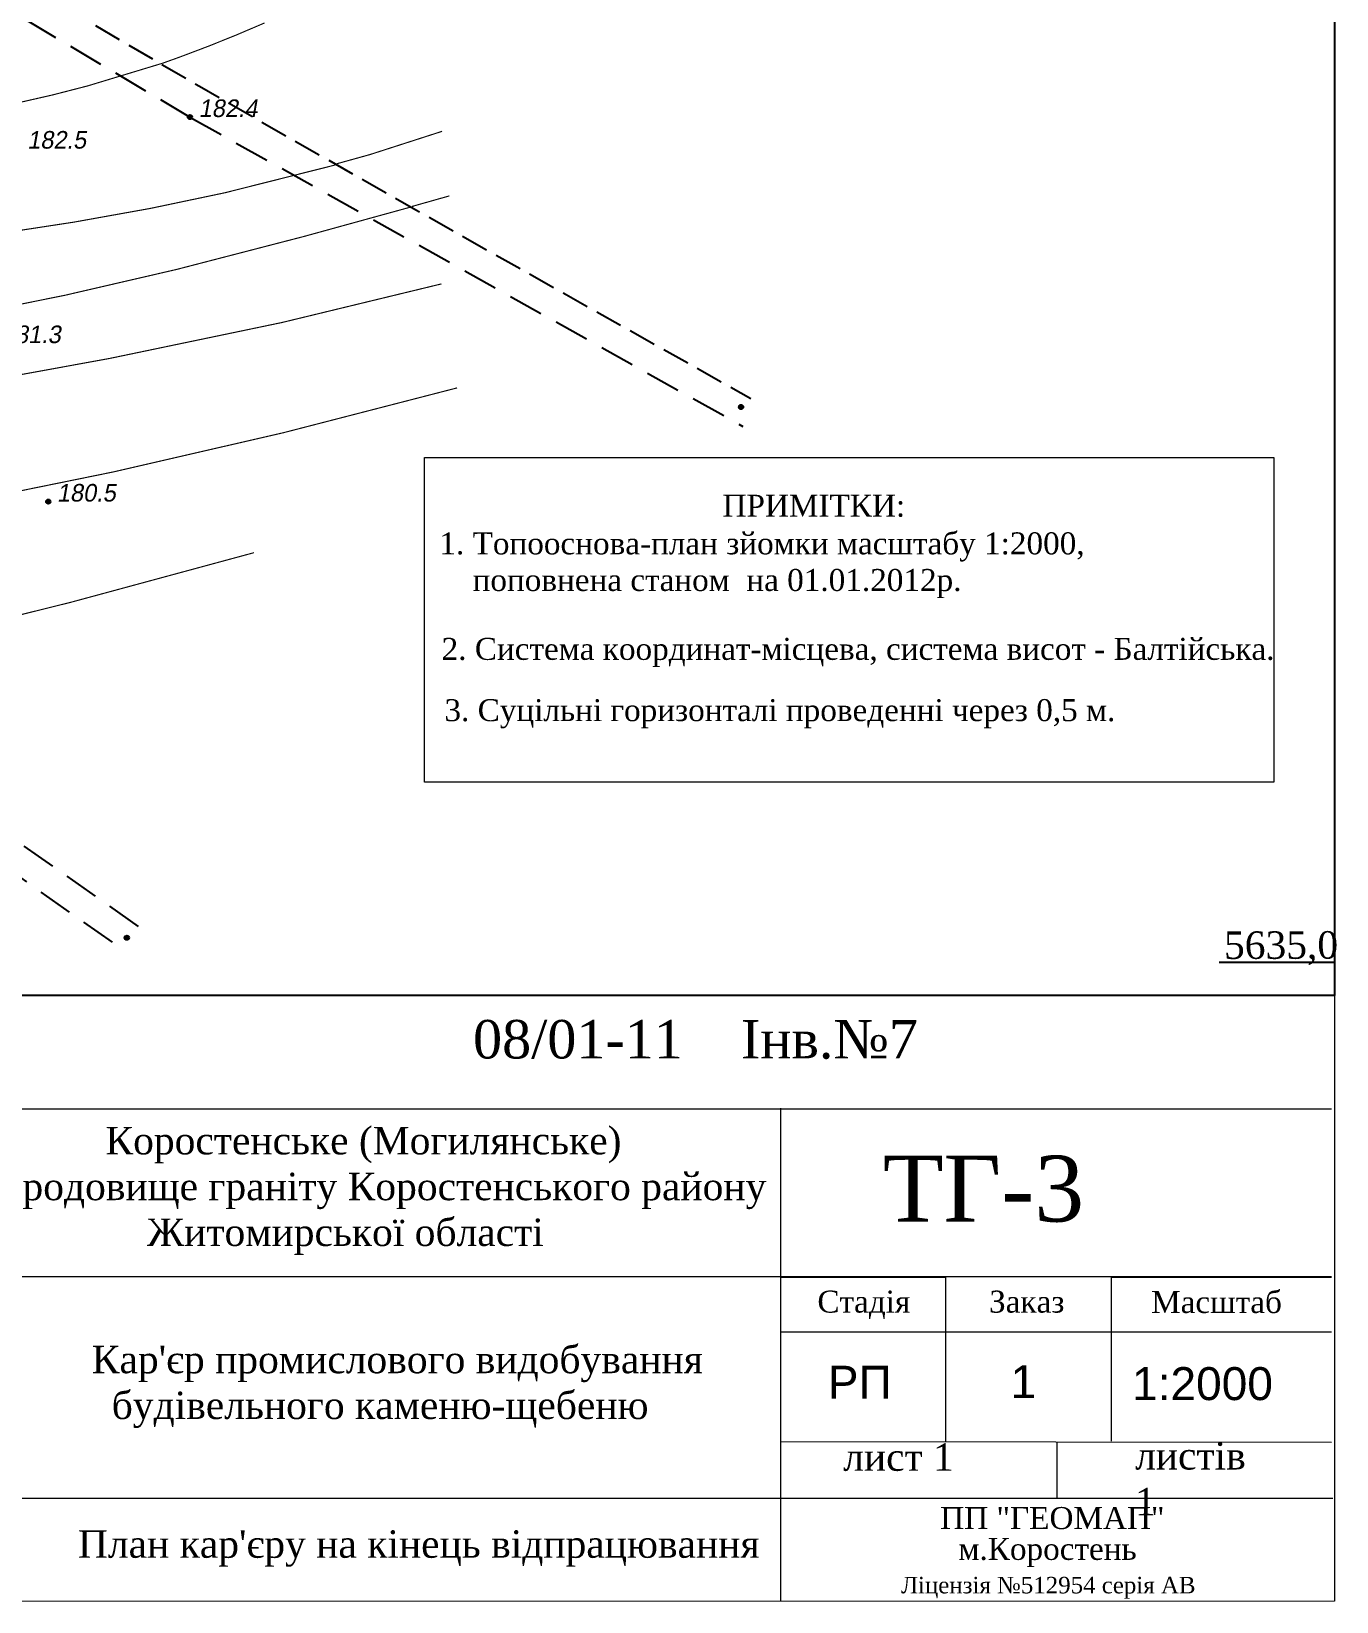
# Model space of a CAD drawing. Header units: millimetres. Extents: x 0 to 6474735, y 0 to 11273163.
# Drawn here: x 3234027.4 to 3234264.8, y 5634883.6 to 5635169.4 of the extents above; entities that cross this region are included whole.
import ezdxf
from ezdxf.enums import TextEntityAlignment as Align

# ---------------------------------------------------------------- set-up
doc = ezdxf.new("R2010")
doc.units = ezdxf.units.MM
doc.linetypes.add('AHIDDEN4', pattern=[7, 5, -2])
doc.linetypes.add('DASHED2', pattern=[9.525, 6.35, -3.175])
for name, color, linetype in [('АВТОДОРОГИ', 7, 'Continuous'), ('ВЫСОТЫ', 7, 'Continuous'), ('ГОРИЗОНТАЛИ', 22, 'Continuous'), ('ЗАРАМОЧНОЕ ОФ.', 7, 'Continuous'), ('кресты', 7, 'Continuous'), ('оф2', 7, 'Continuous'), ('ПИКЕТЫ', 7, 'Continuous'), ('РЕЛЬЕФ', 7, 'Continuous'), ('текст', 7, 'Continuous'), ('ТОКА_СТ', 1, 'Continuous')]:
    doc.layers.add(name, color=color, linetype=linetype)
doc.styles.add('ISO Proportional', font='isocpeur.ttf')
doc.styles.add('universw', font='universw.shx', dxfattribs={"oblique": 10})

# ---------------------------------------------------------------- blocks, each defined once
blk = doc.blocks.new('piket')
at = {"layer": 'ПИКЕТЫ', "linetype": 'Continuous'}
h = blk.add_hatch(color=7, dxfattribs=at)
edge = h.paths.add_edge_path()
edge.add_arc((0, 0), 0.3, 0, 360)
at = {"layer": 'ПИКЕТЫ', "color": 7, "linetype": 'Continuous'}
blk.add_circle((0, 0), 0.3, dxfattribs=at)
at = {"layer": 'ВЫСОТЫ', "style": 'universw', "oblique": 6}
blk.add_attdef('H', (1.88, -0.23), '', height=2, dxfattribs=at)
at = {"layer": 'ТОКА_СТ', "style": 'universw', "oblique": 6, "flags": 1}
blk.add_attdef('POINT', text='', height=2, dxfattribs=at).set_placement((0, -2.79), align=Align.CENTER)

msp = doc.modelspace()

# ---------------------------------------------------------------- linework, layer by layer
at = {"lineweight": 18}
for p, q in [((3234264.222, 5634993.959), (3233894.175, 5634993.959)), ((3234023.605, 5634973.344), (3234263.866, 5634973.344)), ((3234163.71, 5634883.762), (3234163.71, 5634973.427)), ((3234024.463, 5634942.785), (3234263.434, 5634942.785)), ((3234193.648, 5634942.747), (3234193.648, 5634912.835)), ((3234223.866, 5634912.835), (3234223.866, 5634942.747)), ((3234263.877, 5634932.683), (3234163.71, 5634932.683)), ((3234024.878, 5634902.433), (3234264.135, 5634902.433))]:
    msp.add_line(p, q, dxfattribs=at)
for p, q in [((3234163.71, 5634942.747), (3234193.648, 5634942.747)), ((3234223.866, 5634942.747), (3234263.877, 5634942.747))]:
    msp.add_line(p, q)
at = {"color": 7, "lineweight": 18}
msp.add_lwpolyline([(3233108.398, 5636373.935), (3234264.428, 5636373.965), (3234264.435, 5634883.717), (3233108.432, 5634883.638)], close=True, dxfattribs=at)
at = {"color": 7, "linetype": 'Continuous'}
msp.add_lwpolyline([(3233108.398, 5636373.935), (3234264.428, 5636373.965), (3234264.428, 5634993.959), (3233893.929, 5634993.934), (3233893.929, 5634883.692), (3233108.432, 5634883.692)], close=True, dxfattribs=at)
at = {"lineweight": 18}
msp.add_lwpolyline([(3234098.911, 5635091.878), (3234253.421, 5635091.878), (3234253.421, 5635032.76), (3234098.911, 5635032.76)], close=True, dxfattribs=at)
at = {"layer": 'АВТОДОРОГИ', "color": 7, "linetype": 'AHIDDEN4', "flags": 128}
msp.add_lwpolyline([(3233920.849, 5635245.46), (3233922.826, 5635243.903), (3233926.393, 5635241.449), (3233931.266, 5635238.257), (3233937.162, 5635234.483), (3233943.799, 5635230.287), (3233950.892, 5635225.824), (3233958.16, 5635221.254), (3233965.319, 5635216.734), (3233972.151, 5635212.387), (3233978.691, 5635208.197), (3233985.04, 5635204.113), (3233991.299, 5635200.085), (3233997.568, 5635196.063), (3234003.947, 5635191.995), (3234010.538, 5635187.831), (3234017.44, 5635183.521), (3234024.875, 5635178.945), (3234033.554, 5635173.711), (3234044.306, 5635167.356), (3234057.963, 5635159.419), (3234075.356, 5635149.438), (3234097.316, 5635136.953), (3234124.674, 5635121.501), (3234158.26, 5635102.622)], dxfattribs=at)
at = {"layer": 'ГОРИЗОНТАЛИ', "color": 34, "linetype": 'Continuous', "const_width": 0.2}
for points in [[(3234069.802, 5635170.955), (3234064.823, 5635168.827), (3234059.681, 5635166.754), (3234054.426, 5635164.765), (3234051.215, 5635163.611), (3234051.215, 5635163.611)], [(3234051.439, 5635163.682), (3234051.439, 5635163.682), (3234037.635, 5635159.5), (3234031.194, 5635157.839), (3234024.093, 5635156.22), (3234016.182, 5635154.625), (3234007.312, 5635153.038), (3233997.335, 5635151.442), (3233986.152, 5635149.835), (3233973.879, 5635148.27), (3233960.68, 5635146.818), (3233946.723, 5635145.547), (3233932.173, 5635144.526), (3233917.196, 5635143.825), (3233901.959, 5635143.511), (3233886.828, 5635144.095)], [(3234082.807, 5635145.286), (3234088.973, 5635146.997), (3234102.088, 5635151.225)], [(3233982.317, 5635127.955), (3233990.132, 5635128.746), (3234005.803, 5635130.535), (3234020.768, 5635132.503), (3234035.139, 5635134.705), (3234049.031, 5635137.198), (3234062.558, 5635140.04), (3234082.922, 5635145.168), (3234082.922, 5635145.168)], [(3234096.618, 5635137.554), (3234103.409, 5635139.472)], [(3233794.271, 5635098.804), (3233794.271, 5635098.804), (3233907.379, 5635106.639), (3233920.087, 5635107.373), (3233932.767, 5635108.229), (3233945.472, 5635109.201), (3233958.252, 5635110.282), (3233971.226, 5635111.499), (3233984.778, 5635113.017), (3233999.359, 5635115.036), (3234015.419, 5635117.754), (3234033.41, 5635121.372), (3234053.78, 5635126.087), (3234076.983, 5635132.1), (3234096.806, 5635137.56)], [(3233980.48, 5635099.4), (3234008.742, 5635103.901), (3234041.601, 5635109.889), (3234072.929, 5635116.423), (3234101.983, 5635123.461)], [(3233980.065, 5635077.411), (3234011.519, 5635082.971), (3234042.219, 5635089.223), (3234073.253, 5635096.381), (3234104.832, 5635104.534)], [(3233998.486, 5635056.86), (3234007.38, 5635058.753), (3234034.556, 5635065.515), (3234067.87, 5635074.541)]]:
    msp.add_lwpolyline(points, dxfattribs=at)
at = {"layer": 'кресты', "color": 7, "linetype": 'Continuous'}
msp.add_line((3234243.444, 5635000.027), (3234264.351, 5635000.004), dxfattribs=at)
at = {"layer": 'оф2', "color": 7, "linetype": 'Continuous', "lineweight": 18, "flags": 128}
for points in [[(3234163.582, 5634912.782), (3234263.889, 5634912.655)], [(3234213.896, 5634912.702), (3234213.909, 5634902.512)]]:
    msp.add_lwpolyline(points, dxfattribs=at)
at = {"layer": 'РЕЛЬЕФ', "color": 7, "linetype": 'DASHED2'}
for points, elevation in [([(3233920.695, 5635238.306), (3233966.328, 5635210.271), (3234009.892, 5635181.274), (3234056.344, 5635153.752), (3234156.805, 5635097.531)], 377.73), ([(3233877.308, 5635117.46), (3233926.983, 5635089.11), (3233979.281, 5635054.042), (3234047.709, 5635005.881)], 502.381), ([(3233872.957, 5635115.43), (3233922.966, 5635086.091), (3233974.541, 5635051.158), (3234042.969, 5635002.997)], 502.381)]:
    msp.add_lwpolyline(points, dxfattribs=dict(at, elevation=elevation))

# ---------------------------------------------------------------- block references
at = {"layer": 'ПИКЕТЫ', "color": 7}
ref = msp.add_blockref('piket', (3234056.208, 5635153.828, 502.381), dxfattribs=dict(at, xscale=1.333333333333333, yscale=1.333333333333333, zscale=1.333333333333333))
ref.add_attrib('H', '182.4', (3234057.804, 5635153.828, 502.381), dxfattribs={"layer": 'ВЫСОТЫ', "height": 3.2, "style": 'universw', "oblique": 10})
ref = msp.add_blockref('piket', (3234025.014, 5635148.078, 502.381), dxfattribs=dict(at, xscale=1.333333333333333, yscale=1.333333333333333, zscale=1.333333333333333))
ref.add_attrib('H', '182.5', (3234026.61, 5635148.078, 502.381), dxfattribs={"layer": 'ВЫСОТЫ', "height": 3.2, "style": 'universw', "oblique": 10})
ref = msp.add_blockref('piket', (3234020.449, 5635112.676, 899.146), dxfattribs=dict(at, xscale=1.333333333333333, yscale=1.333333333333333, zscale=1.333333333333333))
ref.add_attrib('H', '181.3', (3234022.009, 5635112.676, 899.146), dxfattribs={"layer": 'ВЫСОТЫ', "height": 3.2, "style": 'universw', "oblique": 10})
at = {"layer": 'ПИКЕТЫ', "color": 7, "xscale": 1.333333333488554, "yscale": 1.333333333488554, "zscale": 1.333333333488554}
for p in [(3234156.473, 5635101.056, 899.146), (3234044.741, 5635004.468, 899.146)]:
    msp.add_blockref('piket', p, dxfattribs=at)
at = {"layer": 'ПИКЕТЫ', "color": 7}
ref = msp.add_blockref('piket', (3234030.447, 5635083.844, 899.146), dxfattribs=dict(at, xscale=1.333333333333333, yscale=1.333333333333333, zscale=1.333333333333333))
ref.add_attrib('H', '180.5', (3234032.007, 5635083.844, 899.146), dxfattribs={"layer": 'ВЫСОТЫ', "height": 3.2, "style": 'universw', "oblique": 10})

# ---------------------------------------------------------------- texts
at = {"lineweight": 20, "attachment_point": 1}
for s, insert, char_height, width in [('{\\fTimes New Roman|b0|i0|c204|p18;\\C7;ПРИМІТКИ:}', (3234153.104, 5635085.097), 4, 167.26556), ('{\\fTimes New Roman|b0|i0|c204|p18;\\C7;1. Топооснова-план зйомки масштабу 1:2000,\\P    поповнена станом  на 01.01.2012р. \\P         }', (3234101.597, 5635078.237), 4, 167.26556), ('{\\fTimes New Roman|b0|i0|c204|p18;\\C7;2. Система координат-місцева, система висот - Балтійська.}', (3234102.002, 5635059.033), 4, 226.25174), ('{\\fTimes New Roman|b0|i0|c204|p18;\\C7;3. Суцільні горизонталі проведенні через 0,5 м.}', (3234102.519, 5635047.882), 4, 167.26556), ('{\\fTimes New Roman|b0|i0|c204|p18;\\C7;Стадія}', (3234170.367, 5634940.236), 4, 26.14525), ('{\\fTimes New Roman|b0|i0|c204|p18;\\C7;Заказ}', (3234201.598, 5634940.227), 4, 26.14525), ('{\\fTimes New Roman|b0|i0|c204|p18;\\C7;Масштаб}', (3234231.087, 5634940.16), 4, 26.14525), ('{\\fTimes New Roman|b0|i0|c204|p18;\\C7;ПП "ГЕОМАП"}', (3234192.705, 5634900.848), 4, 49.17457), ("{\\fTimes New Roman|b0|i0|c204|p18;\\C7;План кар'єру на кінець відпрацювання}", (3234035.844, 5634896.614), 5, 133.772), ('{\\fTimes New Roman|b0|i0|c204|p18;\\C7;м.Коростень }', (3234196.031, 5634895.229), 4, 49.17457), ('{\\fTimes New Roman|b0|i0|c204|p18;\\C7;Ліцензія №512954 серія АВ}', (3234185.594, 5634888.138), 3, 207.5581)]:
    msp.add_mtext(s, dxfattribs=dict(at, insert=insert, char_height=char_height, width=width))
at = {"lineweight": 30, "width": 7.105427357601002e-15, "attachment_point": 1}
for s, insert, char_height in [('{\\fTimes New Roman|b0|i0|c204|p18;\\H0.875x;\\C7;08/01-11    Інв.№7  \\fArial|b0|i0|c204|p34;\\H1.143x;\\C256;       }', (3234107.723, 5634989.482), 8), ('{\\fTimes New Roman|b0|i0|c204|p18;\\H1.5x;\\C7;   ТГ-3 \\H0.5833x;  \\H1.143x; \\fArial|b0|i0|c204|p34;\\C256;       }', (3234168.654, 5634964.809), 8), ('{\\fArial|b0|i0|c204|p34;\\C7;РП}', (3234172.253, 5634926.564), 6), ('{\\fArial|b0|i0|c204|p34;\\C7;  1}', (3234200.851, 5634926.667), 6), ('{\\fArial|b0|i0|c204|p34;\\C7;  1:2000}', (3234222.952, 5634926.31), 6)]:
    msp.add_mtext(s, dxfattribs=dict(at, insert=insert, char_height=char_height))
at = {"insert": (3234025.745, 5634970.03), "char_height": 6, "width": 195.36307, "attachment_point": 1}
msp.add_mtext('{\\fTimes New Roman|b0|i0|c204|p18;\\H0.8333x;\\C7;        Коростенське (Могилянське) \\Pродовище граніту Коростенського району\\P            Житомирської області}', dxfattribs=at)
at = {"color": 0, "lineweight": 40, "insert": (3234030.654, 5634930.201), "char_height": 5, "width": 144.5485, "attachment_point": 1, "style": 'ISO Proportional'}
msp.add_mtext("{\\fArial|b0|i0|c204|p34;   \\fTimes New Roman|b0|i0|c204|p18; Кар\\fTimes New Roman|b0|i0|c0|p18;'\\fTimes New Roman|b0|i0|c204|p18;єр промислового видобування  \\P      будівельного каменю-щебеню     \\fArial|b0|i0|c204|p34;  }", dxfattribs=at)
at = {"layer": 'ЗАРАМОЧНОЕ ОФ.', "color": 7, "linetype": 'Continuous', "insert": (3234244.329, 5635005.605), "char_height": 5, "width": 22.07814, "attachment_point": 1, "rotation": 0.1218}
msp.add_mtext('{\\fTimes New Roman|b0|i0|c204|p18;5635,0}', dxfattribs=at)
at = {"layer": 'текст', "color": 2, "linetype": 'Continuous', "insert": (3234175.062, 5634912.445), "char_height": 5, "width": 23.65019, "attachment_point": 1}
msp.add_mtext('{\\fTimes New Roman|b0|i0|c204|p18;\\C7;лист 1\\fTimes New Roman|b0|i1|c204|p18; \\H1.313x;\\C2;      \\fTimes New Roman|b0|i0|c204|p18;                                       }', dxfattribs=at)
at = {"layer": 'текст', "color": 7, "linetype": 'Continuous', "insert": (3234228.165, 5634912.673), "char_height": 5, "width": 23.65019, "attachment_point": 1}
msp.add_mtext('{\\fTimes New Roman|b0|i0|c204|p18;листів 1\\fTimes New Roman|b0|i1|c204|p18; \\H1.313x;      \\fTimes New Roman|b0|i0|c204|p18;                                       }', dxfattribs=at)

doc.saveas('drawing.dxf')
